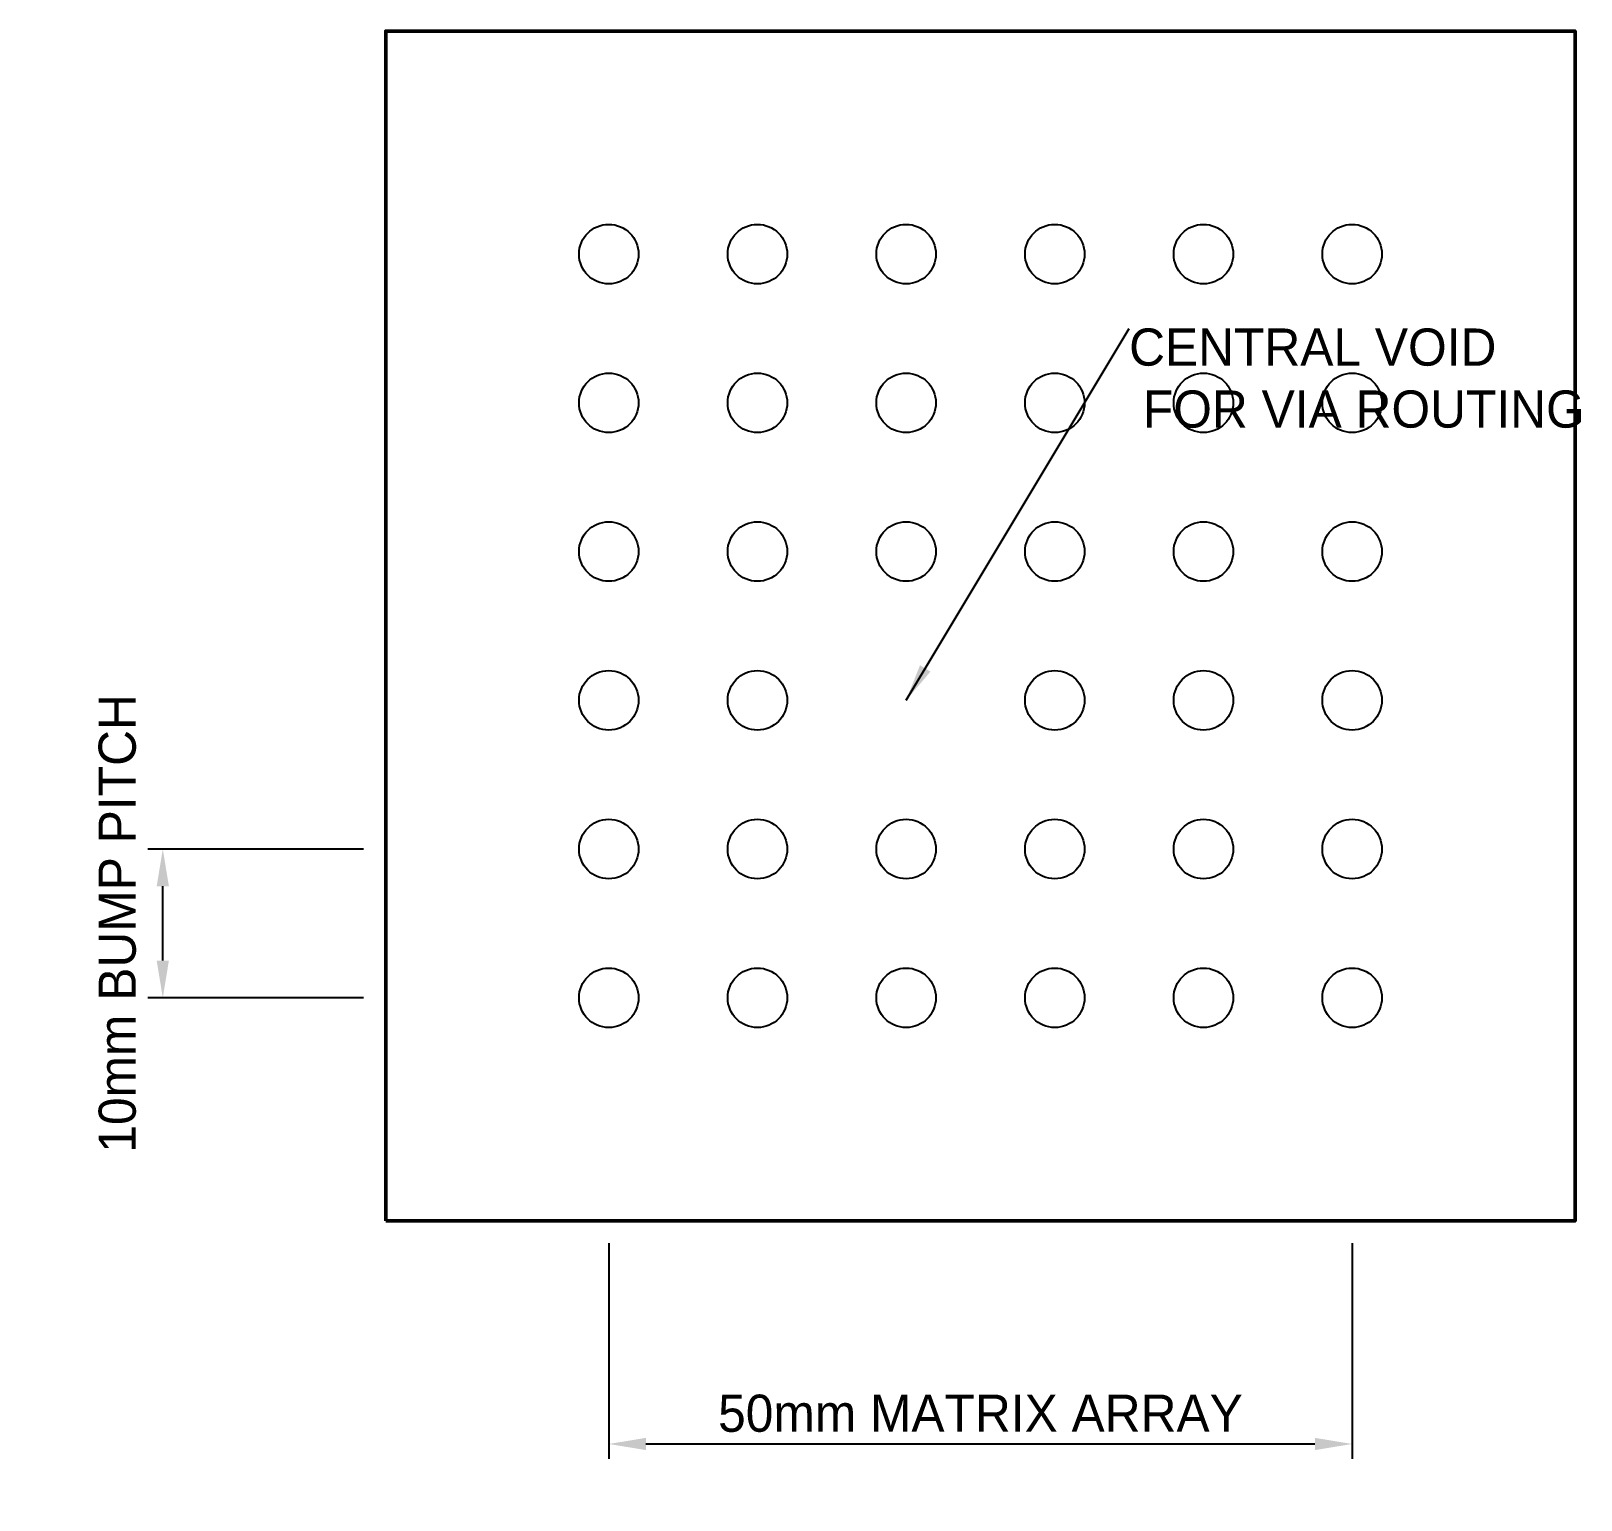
# Model space of a CAD drawing. Header units: metres. Extents: x -24 to 80, y -19 to 80.
import ezdxf

# ---------------------------------------------------------------- set-up
doc = ezdxf.new("R2010")
doc.units = ezdxf.units.M
for name, color, linetype, lineweight in [('DETAILS', 7, 'Continuous', 25), ('DIMENSIONS', 7, 'Continuous', 25), ('GEOMETRY', 7, 'Continuous', 50)]:
    doc.layers.add(name, color=color, linetype=linetype, lineweight=lineweight)
doc.dimstyles.new('ENGINEERING_STYLE', dxfattribs={"dimtxt": 2.5, "dimasz": 2.5, "dimexe": 1, "dimexo": 1.5, "dimgap": 0.8, "dimtad": 1, "dimcen": 2.5, "dimazin": 3, "dimtfac": 1, "dimtmove": 0, "dimatfit": 3, "dimtfill": 1})

msp = doc.modelspace()

# ---------------------------------------------------------------- linework, layer by layer
at = {"layer": 'DETAILS'}
for centre in [(15, 65), (25, 65), (35, 65), (45, 65), (55, 65), (65, 65), (15, 55), (25, 55), (35, 55), (45, 55), (55, 55), (65, 55), (15, 45), (25, 45), (35, 45), (45, 45), (55, 45), (65, 45), (15, 35), (25, 35), (45, 35), (55, 35), (65, 35), (15, 25), (25, 25), (35, 25), (45, 25), (55, 25), (65, 25), (15, 15), (25, 15), (35, 15), (45, 15), (55, 15), (65, 15)]:
    msp.add_circle(centre, 2, dxfattribs=at)
at = {"layer": 'GEOMETRY'}
msp.add_lwpolyline([(0, 0), (80, 0), (80, 80), (0, 80)], close=True, dxfattribs=at)

# ---------------------------------------------------------------- texts
at = {"layer": 'DIMENSIONS', "insert": (50, 60), "char_height": 2.5, "attachment_point": 1}
msp.add_mtext('CENTRAL VOID\\P FOR VIA ROUTING', dxfattribs=at)

# ---------------------------------------------------------------- leaders
at = {"layer": 'DIMENSIONS'}
msp.add_leader([(35, 35), (50, 60)], dimstyle='ENGINEERING_STYLE', dxfattribs=at)

# ---------------------------------------------------------------- next in the draw order: dimensions: what is measured, and where the dimension line sits
msp.add_linear_dim(base=(-15, 15), p1=(0, 15), p2=(0, 25), angle=90, text='10mm BUMP PITCH', dimstyle='ENGINEERING_STYLE', dxfattribs=at).render()
msp.add_linear_dim(base=(15, -15), p1=(15, 0), p2=(65, 0), text='50mm MATRIX ARRAY', dimstyle='ENGINEERING_STYLE', dxfattribs=at).render()

doc.saveas('drawing.dxf')
